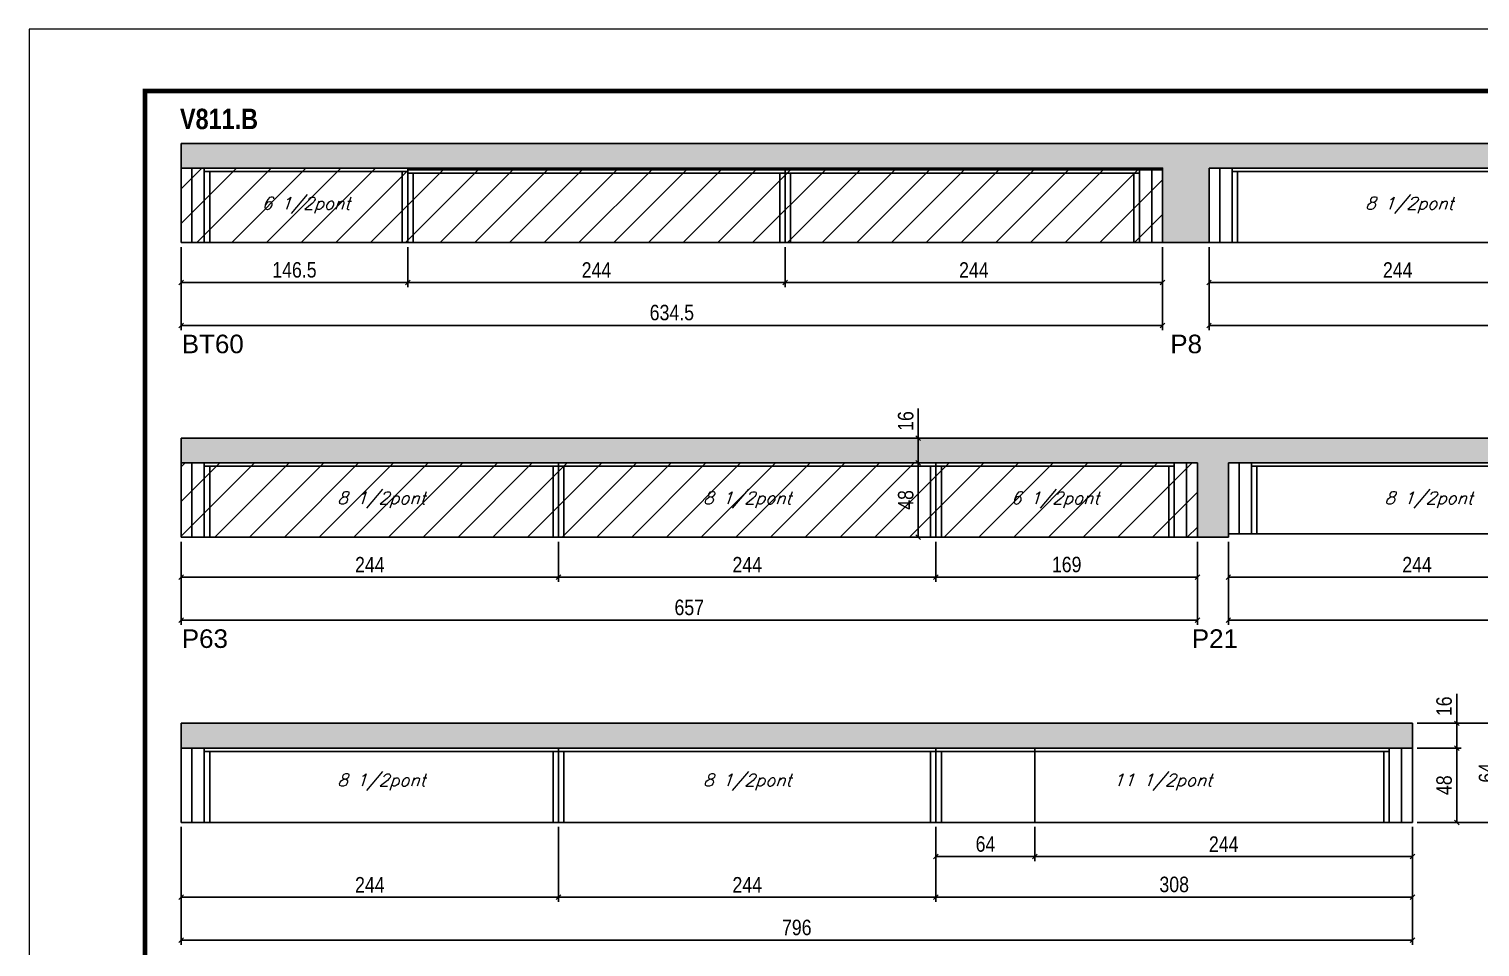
# Model space of a CAD drawing. Extents: x 3309 to 9590, y -2522 to 14608.
# Drawn here: x 6493 to 7431, y 10569 to 11162 of the extents above; entities that cross this region are included whole.
import ezdxf

# ---------------------------------------------------------------- set-up
doc = ezdxf.new("R2010")
doc.units = 0
doc.linetypes.add('DASHED', pattern=[0.75, 0.5, -0.25])
for name, color, linetype in [('5', 5, 'Continuous'), ('COTA', 241, 'Continuous'), ('NOMENCLATURA', 7, 'Continuous'), ('Painéis', 200, 'Continuous'), ('SARR_2.2x7', 40, 'Continuous'), ('SARR_3.5x7', 81, 'Continuous'), ('texto', 7, 'Continuous')]:
    doc.layers.add(name, color=color, linetype=linetype)
for name, color, linetype, lineweight in [('Folhas', 255, 'Continuous', 9), ('Hachura', 251, 'Continuous', 9), ('SARRAFO DE PRESSAO', 251, 'DASHED', 9)]:
    doc.layers.add(name, color=color, linetype=linetype, lineweight=lineweight)
doc.styles.add('COTA TECNICA', font='techl___.ttf', dxfattribs={"height": 10})
doc.styles.add('Romans', font='romans.shx')
doc.styles.get("Standard").update_dxf_attribs({"font": 'arial.ttf'})
doc.styles.add('TECNICA', font='techb___.ttf', dxfattribs={"height": 10})
doc.dimstyles.new('PAINEL', dxfattribs={"dimtxt": 10, "dimasz": 3, "dimexe": 3, "dimexo": 3, "dimgap": 3, "dimtad": 1, "dimdec": 1, "dimzin": 12, "dimdsep": 46, "dimtxsty": 'COTA TECNICA', "dimblk1": 'OBLIQUE', "dimblk2": 'OBLIQUE', "dimsah": 1, "dimcen": 0.9, "dimclrd": 4, "dimclre": 4, "dimclrt": 240, "dimadec": 1, "dimazin": 3, "dimtfac": 1, "dimtdec": 1, "dimtmove": 0, "dimatfit": 3, "dimfxl": 1, "dimtolj": 1, "dimtzin": 12, "dimarcsym": 0})

# ---------------------------------------------------------------- blocks, each defined once
blk = doc.blocks.new('9999999999')
at = {"layer": 'Folhas'}
blk.add_lwpolyline([(98138.98, 34190.21), (99623.98, 34190.21), (99623.98, 35240.21), (98138.98, 35240.21)], close=True, dxfattribs=at)
at = {"layer": 'Folhas', "color": 30, "const_width": 3}
blk.add_lwpolyline([(98213.98, 34230.21), (99583.98, 34230.21), (99583.98, 35200.21), (98213.98, 35200.21)], close=True, dxfattribs=at)
blk = doc.blocks.new('_Oblique')
at = {"color": 0, "linetype": 'ByBlock', "lineweight": -2}
blk.add_line((-0.5, -0.5), (0.5, 0.5), dxfattribs=at)
blk = doc.blocks.new('*D1795')
at = {"layer": 'COTA', "color": 4, "linetype": 'ByBlock', "lineweight": -2, "transparency": 16777216}
for p, q in [((6591.19, 11021.23), (6591.19, 10995.32)), ((6737.69, 11021.23), (6737.69, 10995.32)), ((6737.69, 10998.32), (6591.19, 10998.32))]:
    blk.add_line(p, q, dxfattribs=at)
at = {"layer": 'Defpoints', "color": 0, "linetype": 'ByBlock', "transparency": 16777216}
for p in [(6591.19, 11024.23), (6737.69, 11024.23), (6591.19, 10998.32)]:
    blk.add_point(p, dxfattribs=at)
at = {"layer": 'COTA', "color": 4, "linetype": 'ByBlock', "lineweight": -2, "transparency": 16777216, "xscale": 3, "yscale": 3, "zscale": 3, "rotation": 180}
blk.add_blockref('_Oblique', (6591.19, 10998.32), dxfattribs=at)
at = {"layer": 'COTA', "color": 4, "linetype": 'ByBlock', "lineweight": -2, "transparency": 16777216, "xscale": 3, "yscale": 3, "zscale": 3}
blk.add_blockref('_Oblique', (6737.69, 10998.32), dxfattribs=at)
at = {"layer": 'COTA', "color": 240, "linetype": 'ByBlock', "transparency": 16777216, "insert": (6664.44, 11006.43), "char_height": 10, "attachment_point": 5, "style": 'COTA TECNICA'}
blk.add_mtext('\\A1;146.5', dxfattribs=at)
blk = doc.blocks.new('*D1801')
at = {"layer": 'COTA', "color": 4, "linetype": 'ByBlock', "lineweight": -2, "transparency": 16777216}
for p, q in [((6591.19, 11021.23), (6591.19, 10967.61)), ((7225.69, 11021.23), (7225.69, 10967.61)), ((7225.69, 10970.61), (6591.19, 10970.61))]:
    blk.add_line(p, q, dxfattribs=at)
at = {"layer": 'Defpoints', "color": 0, "linetype": 'ByBlock', "transparency": 16777216}
for p in [(6591.19, 11024.23), (7225.69, 11024.23), (6591.19, 10970.61)]:
    blk.add_point(p, dxfattribs=at)
at = {"layer": 'COTA', "color": 4, "linetype": 'ByBlock', "lineweight": -2, "transparency": 16777216, "xscale": 3, "yscale": 3, "zscale": 3, "rotation": 180}
blk.add_blockref('_Oblique', (6591.19, 10970.61), dxfattribs=at)
at = {"layer": 'COTA', "color": 4, "linetype": 'ByBlock', "lineweight": -2, "transparency": 16777216, "xscale": 3, "yscale": 3, "zscale": 3}
blk.add_blockref('_Oblique', (7225.69, 10970.61), dxfattribs=at)
at = {"layer": 'COTA', "color": 240, "linetype": 'ByBlock', "transparency": 16777216, "insert": (6908.44, 10978.83), "char_height": 10, "attachment_point": 5, "style": 'COTA TECNICA'}
blk.add_mtext('\\A1;634.5', dxfattribs=at)
blk = doc.blocks.new('*D1796')
at = {"layer": 'COTA', "color": 4, "lineweight": -2, "transparency": 16777216}
for p, q in [((6737.69, 11021.23), (6737.69, 10995.32)), ((6981.69, 11021.23), (6981.69, 10995.32)), ((6737.69, 10998.32), (6981.69, 10998.32))]:
    blk.add_line(p, q, dxfattribs=at)
at = {"layer": 'Defpoints', "color": 0, "transparency": 16777216}
for p in [(6737.69, 11024.23, 0), (6981.69, 11024.23, 0), (6981.69, 10998.32)]:
    blk.add_point(p, dxfattribs=at)
at = {"layer": 'COTA', "color": 4, "lineweight": -2, "transparency": 16777216, "xscale": 3, "yscale": 3, "zscale": 3, "rotation": 180}
blk.add_blockref('_Oblique', (6737.69, 10998.32), dxfattribs=at)
at = {"layer": 'COTA', "color": 4, "lineweight": -2, "transparency": 16777216, "xscale": 3, "yscale": 3, "zscale": 3}
blk.add_blockref('_Oblique', (6981.69, 10998.32), dxfattribs=at)
at = {"layer": 'COTA', "color": 240, "transparency": 16777216, "insert": (6859.69, 11006.39), "char_height": 10, "attachment_point": 5, "style": 'COTA TECNICA'}
blk.add_mtext('\\A1;244', dxfattribs=at)
blk = doc.blocks.new('*D1802')
at = {"layer": 'COTA', "color": 4, "lineweight": -2, "transparency": 16777216}
for p, q in [((6981.69, 11021.23), (6981.69, 10995.32)), ((7225.69, 11021.23), (7225.69, 10995.32)), ((6981.69, 10998.32), (7225.69, 10998.32))]:
    blk.add_line(p, q, dxfattribs=at)
at = {"layer": 'Defpoints', "color": 0, "transparency": 16777216}
for p in [(6981.69, 11024.23, 0), (7225.69, 11024.23, 0), (7225.69, 10998.32)]:
    blk.add_point(p, dxfattribs=at)
at = {"layer": 'COTA', "color": 4, "lineweight": -2, "transparency": 16777216, "xscale": 3, "yscale": 3, "zscale": 3, "rotation": 180}
blk.add_blockref('_Oblique', (6981.69, 10998.32), dxfattribs=at)
at = {"layer": 'COTA', "color": 4, "lineweight": -2, "transparency": 16777216, "xscale": 3, "yscale": 3, "zscale": 3}
blk.add_blockref('_Oblique', (7225.69, 10998.32), dxfattribs=at)
at = {"layer": 'COTA', "color": 240, "transparency": 16777216, "insert": (7103.69, 11006.39), "char_height": 10, "attachment_point": 5, "style": 'COTA TECNICA'}
blk.add_mtext('\\A1;244', dxfattribs=at)
blk = doc.blocks.new('*D1797')
at = {"layer": 'COTA', "color": 4, "linetype": 'ByBlock', "lineweight": -2, "transparency": 16777216}
for p, q in [((6591.19, 10830.78), (6591.19, 10804.87)), ((6835.19, 10830.78), (6835.19, 10804.87)), ((6835.19, 10807.87), (6591.19, 10807.87))]:
    blk.add_line(p, q, dxfattribs=at)
at = {"layer": 'Defpoints', "color": 0, "linetype": 'ByBlock', "transparency": 16777216}
for p in [(6591.19, 10833.78), (6835.19, 10833.78), (6591.19, 10807.87)]:
    blk.add_point(p, dxfattribs=at)
at = {"layer": 'COTA', "color": 4, "linetype": 'ByBlock', "lineweight": -2, "transparency": 16777216, "xscale": 3, "yscale": 3, "zscale": 3, "rotation": 180}
blk.add_blockref('_Oblique', (6591.19, 10807.87), dxfattribs=at)
at = {"layer": 'COTA', "color": 4, "linetype": 'ByBlock', "lineweight": -2, "transparency": 16777216, "xscale": 3, "yscale": 3, "zscale": 3}
blk.add_blockref('_Oblique', (6835.19, 10807.87), dxfattribs=at)
at = {"layer": 'COTA', "color": 240, "linetype": 'ByBlock', "transparency": 16777216, "insert": (6713.19, 10815.94), "char_height": 10, "attachment_point": 5, "style": 'COTA TECNICA'}
blk.add_mtext('\\A1;244', dxfattribs=at)
blk = doc.blocks.new('*D1806')
at = {"layer": 'COTA', "color": 4, "linetype": 'ByBlock', "lineweight": -2, "transparency": 16777216}
for p, q in [((6591.19, 10830.78), (6591.19, 10777.16)), ((7248.19, 10830.78), (7248.19, 10777.16)), ((7248.19, 10780.16), (6591.19, 10780.16))]:
    blk.add_line(p, q, dxfattribs=at)
at = {"layer": 'Defpoints', "color": 0, "linetype": 'ByBlock', "transparency": 16777216}
for p in [(6591.19, 10833.78), (7248.19, 10833.78), (6591.19, 10780.16)]:
    blk.add_point(p, dxfattribs=at)
at = {"layer": 'COTA', "color": 4, "linetype": 'ByBlock', "lineweight": -2, "transparency": 16777216, "xscale": 3, "yscale": 3, "zscale": 3, "rotation": 180}
blk.add_blockref('_Oblique', (6591.19, 10780.16), dxfattribs=at)
at = {"layer": 'COTA', "color": 4, "linetype": 'ByBlock', "lineweight": -2, "transparency": 16777216, "xscale": 3, "yscale": 3, "zscale": 3}
blk.add_blockref('_Oblique', (7248.19, 10780.16), dxfattribs=at)
at = {"layer": 'COTA', "color": 240, "linetype": 'ByBlock', "transparency": 16777216, "insert": (6919.69, 10788.27), "char_height": 10, "attachment_point": 5, "style": 'COTA TECNICA'}
blk.add_mtext('\\A1;657', dxfattribs=at)
blk = doc.blocks.new('*D1798')
at = {"layer": 'COTA', "color": 4, "lineweight": -2, "transparency": 16777216}
for p, q in [((6835.19, 10830.78), (6835.19, 10804.87)), ((7079.19, 10830.78), (7079.19, 10804.87)), ((6835.19, 10807.87), (7079.19, 10807.87))]:
    blk.add_line(p, q, dxfattribs=at)
at = {"layer": 'Defpoints', "color": 0, "transparency": 16777216}
for p in [(6835.19, 10833.78, 0), (7079.19, 10833.78, 0), (7079.19, 10807.87)]:
    blk.add_point(p, dxfattribs=at)
at = {"layer": 'COTA', "color": 4, "lineweight": -2, "transparency": 16777216, "xscale": 3, "yscale": 3, "zscale": 3, "rotation": 180}
blk.add_blockref('_Oblique', (6835.19, 10807.87), dxfattribs=at)
at = {"layer": 'COTA', "color": 4, "lineweight": -2, "transparency": 16777216, "xscale": 3, "yscale": 3, "zscale": 3}
blk.add_blockref('_Oblique', (7079.19, 10807.87), dxfattribs=at)
at = {"layer": 'COTA', "color": 240, "transparency": 16777216, "insert": (6957.19, 10815.94), "char_height": 10, "attachment_point": 5, "style": 'COTA TECNICA'}
blk.add_mtext('\\A1;244', dxfattribs=at)
blk = doc.blocks.new('*D1807')
at = {"layer": 'COTA', "color": 4, "lineweight": -2, "transparency": 16777216}
for p, q in [((7079.19, 10830.78), (7079.19, 10804.87)), ((7248.19, 10830.78), (7248.19, 10804.87)), ((7079.19, 10807.87), (7248.19, 10807.87))]:
    blk.add_line(p, q, dxfattribs=at)
at = {"layer": 'Defpoints', "color": 0, "transparency": 16777216}
for p in [(7079.19, 10833.78, 0), (7248.19, 10833.78, 0), (7248.19, 10807.87)]:
    blk.add_point(p, dxfattribs=at)
at = {"layer": 'COTA', "color": 4, "lineweight": -2, "transparency": 16777216, "xscale": 3, "yscale": 3, "zscale": 3, "rotation": 180}
blk.add_blockref('_Oblique', (7079.19, 10807.87), dxfattribs=at)
at = {"layer": 'COTA', "color": 4, "lineweight": -2, "transparency": 16777216, "xscale": 3, "yscale": 3, "zscale": 3}
blk.add_blockref('_Oblique', (7248.19, 10807.87), dxfattribs=at)
at = {"layer": 'COTA', "color": 240, "transparency": 16777216, "insert": (7163.69, 10816), "char_height": 10, "attachment_point": 5, "style": 'COTA TECNICA'}
blk.add_mtext('\\A1;169', dxfattribs=at)
blk = doc.blocks.new('*D1799')
at = {"layer": 'COTA', "color": 4, "linetype": 'ByBlock', "lineweight": -2, "transparency": 16777216}
for p, q in [((6835.19, 10646.41), (6835.19, 10597.99)), ((7079.19, 10646.41), (7079.19, 10597.99)), ((7079.19, 10600.99), (6835.19, 10600.99))]:
    blk.add_line(p, q, dxfattribs=at)
at = {"layer": 'Defpoints', "color": 0, "linetype": 'ByBlock', "transparency": 16777216}
for p in [(6835.19, 10649.41), (7079.19, 10649.41), (6835.19, 10600.99)]:
    blk.add_point(p, dxfattribs=at)
at = {"layer": 'COTA', "color": 4, "linetype": 'ByBlock', "lineweight": -2, "transparency": 16777216, "xscale": 3, "yscale": 3, "zscale": 3, "rotation": 180}
blk.add_blockref('_Oblique', (6835.19, 10600.99), dxfattribs=at)
at = {"layer": 'COTA', "color": 4, "linetype": 'ByBlock', "lineweight": -2, "transparency": 16777216, "xscale": 3, "yscale": 3, "zscale": 3}
blk.add_blockref('_Oblique', (7079.19, 10600.99), dxfattribs=at)
at = {"layer": 'COTA', "color": 240, "linetype": 'ByBlock', "transparency": 16777216, "insert": (6957.19, 10609.06), "char_height": 10, "attachment_point": 5, "style": 'COTA TECNICA'}
blk.add_mtext('\\A1;244', dxfattribs=at)
blk = doc.blocks.new('*D1800')
at = {"layer": 'COTA', "color": 4, "linetype": 'ByBlock', "lineweight": -2, "transparency": 16777216}
for p, q in [((6591.19, 10646.41), (6591.19, 10597.99)), ((6835.19, 10646.41), (6835.19, 10597.99)), ((6835.19, 10600.99), (6591.19, 10600.99))]:
    blk.add_line(p, q, dxfattribs=at)
at = {"layer": 'Defpoints', "color": 0, "linetype": 'ByBlock', "transparency": 16777216}
for p in [(6591.19, 10649.41), (6835.19, 10649.41), (6591.19, 10600.99)]:
    blk.add_point(p, dxfattribs=at)
at = {"layer": 'COTA', "color": 4, "linetype": 'ByBlock', "lineweight": -2, "transparency": 16777216, "xscale": 3, "yscale": 3, "zscale": 3, "rotation": 180}
blk.add_blockref('_Oblique', (6591.19, 10600.99), dxfattribs=at)
at = {"layer": 'COTA', "color": 4, "linetype": 'ByBlock', "lineweight": -2, "transparency": 16777216, "xscale": 3, "yscale": 3, "zscale": 3}
blk.add_blockref('_Oblique', (6835.19, 10600.99), dxfattribs=at)
at = {"layer": 'COTA', "color": 240, "linetype": 'ByBlock', "transparency": 16777216, "insert": (6713.19, 10609.06), "char_height": 10, "attachment_point": 5, "style": 'COTA TECNICA'}
blk.add_mtext('\\A1;244', dxfattribs=at)
blk = doc.blocks.new('*D1808')
at = {"layer": 'COTA', "color": 4, "linetype": 'ByBlock', "lineweight": -2, "transparency": 16777216}
for p, q in [((6591.19, 10646.41), (6591.19, 10570.28)), ((7387.19, 10646.41), (7387.19, 10570.28)), ((7387.19, 10573.28), (6591.19, 10573.28))]:
    blk.add_line(p, q, dxfattribs=at)
at = {"layer": 'Defpoints', "color": 0, "linetype": 'ByBlock', "transparency": 16777216}
for p in [(6591.19, 10649.41), (7387.19, 10649.41), (6591.19, 10573.28)]:
    blk.add_point(p, dxfattribs=at)
at = {"layer": 'COTA', "color": 4, "linetype": 'ByBlock', "lineweight": -2, "transparency": 16777216, "xscale": 3, "yscale": 3, "zscale": 3, "rotation": 180}
blk.add_blockref('_Oblique', (6591.19, 10573.28), dxfattribs=at)
at = {"layer": 'COTA', "color": 4, "linetype": 'ByBlock', "lineweight": -2, "transparency": 16777216, "xscale": 3, "yscale": 3, "zscale": 3}
blk.add_blockref('_Oblique', (7387.19, 10573.28), dxfattribs=at)
at = {"layer": 'COTA', "color": 240, "linetype": 'ByBlock', "transparency": 16777216, "insert": (6989.19, 10581.41), "char_height": 10, "attachment_point": 5, "style": 'COTA TECNICA'}
blk.add_mtext('\\A1;796', dxfattribs=at)
blk = doc.blocks.new('*D1803')
at = {"layer": 'COTA', "color": 4, "lineweight": -2, "transparency": 16777216}
for p, q in [((7079.19, 10646.41), (7079.19, 10597.99)), ((7387.19, 10646.41), (7387.19, 10597.99)), ((7079.19, 10600.99), (7387.19, 10600.99))]:
    blk.add_line(p, q, dxfattribs=at)
at = {"layer": 'Defpoints', "color": 0, "transparency": 16777216}
for p in [(7079.19, 10649.41, 0), (7387.19, 10649.41, 0), (7387.19, 10600.99)]:
    blk.add_point(p, dxfattribs=at)
at = {"layer": 'COTA', "color": 4, "lineweight": -2, "transparency": 16777216, "xscale": 3, "yscale": 3, "zscale": 3, "rotation": 180}
blk.add_blockref('_Oblique', (7079.19, 10600.99), dxfattribs=at)
at = {"layer": 'COTA', "color": 4, "lineweight": -2, "transparency": 16777216, "xscale": 3, "yscale": 3, "zscale": 3}
blk.add_blockref('_Oblique', (7387.19, 10600.99), dxfattribs=at)
at = {"layer": 'COTA', "color": 240, "transparency": 16777216, "insert": (7233.19, 10609.23), "char_height": 10, "attachment_point": 5, "style": 'COTA TECNICA'}
blk.add_mtext('\\A1;308', dxfattribs=at)
blk = doc.blocks.new('*D1804')
at = {"layer": 'COTA', "color": 4, "lineweight": -2, "transparency": 16777216}
for p, q in [((7079.19, 10646.41), (7079.19, 10624.27)), ((7143.19, 10646.41), (7143.19, 10624.27)), ((7079.19, 10627.27), (7143.19, 10627.27))]:
    blk.add_line(p, q, dxfattribs=at)
at = {"layer": 'Defpoints', "color": 0, "transparency": 16777216}
for p in [(7079.19, 10649.41), (7143.19, 10649.41), (7143.19, 10627.27)]:
    blk.add_point(p, dxfattribs=at)
at = {"layer": 'COTA', "color": 4, "lineweight": -2, "transparency": 16777216, "xscale": 3, "yscale": 3, "zscale": 3, "rotation": 180}
blk.add_blockref('_Oblique', (7079.19, 10627.27), dxfattribs=at)
at = {"layer": 'COTA', "color": 4, "lineweight": -2, "transparency": 16777216, "xscale": 3, "yscale": 3, "zscale": 3}
blk.add_blockref('_Oblique', (7143.19, 10627.27), dxfattribs=at)
at = {"layer": 'COTA', "color": 240, "transparency": 16777216, "insert": (7111.19, 10635.37), "char_height": 10, "attachment_point": 5, "style": 'COTA TECNICA'}
blk.add_mtext('\\A1;64', dxfattribs=at)
blk = doc.blocks.new('*D1805')
at = {"layer": 'COTA', "color": 4, "lineweight": -2, "transparency": 16777216}
for p, q in [((7143.19, 10646.41), (7143.19, 10624.27)), ((7387.19, 10646.41), (7387.19, 10624.27)), ((7143.19, 10627.27), (7387.19, 10627.27))]:
    blk.add_line(p, q, dxfattribs=at)
at = {"layer": 'Defpoints', "color": 0, "transparency": 16777216}
for p in [(7143.19, 10649.41), (7387.19, 10649.41), (7387.19, 10627.27)]:
    blk.add_point(p, dxfattribs=at)
at = {"layer": 'COTA', "color": 4, "lineweight": -2, "transparency": 16777216, "xscale": 3, "yscale": 3, "zscale": 3, "rotation": 180}
blk.add_blockref('_Oblique', (7143.19, 10627.27), dxfattribs=at)
at = {"layer": 'COTA', "color": 4, "lineweight": -2, "transparency": 16777216, "xscale": 3, "yscale": 3, "zscale": 3}
blk.add_blockref('_Oblique', (7387.19, 10627.27), dxfattribs=at)
at = {"layer": 'COTA', "color": 240, "transparency": 16777216, "insert": (7265.19, 10635.34), "char_height": 10, "attachment_point": 5, "style": 'COTA TECNICA'}
blk.add_mtext('\\A1;244', dxfattribs=at)
blk = doc.blocks.new('*D1809')
at = {"layer": 'COTA', "color": 4, "linetype": 'ByBlock', "lineweight": -2, "transparency": 16777216}
for p, q in [((7255.69, 11021.23), (7255.69, 10995.32)), ((7499.69, 11021.23), (7499.69, 10995.32)), ((7499.69, 10998.32), (7255.69, 10998.32))]:
    blk.add_line(p, q, dxfattribs=at)
at = {"layer": 'Defpoints', "color": 0, "linetype": 'ByBlock', "transparency": 16777216}
for p in [(7255.69, 11024.23), (7499.69, 11024.23), (7255.69, 10998.32)]:
    blk.add_point(p, dxfattribs=at)
at = {"layer": 'COTA', "color": 4, "linetype": 'ByBlock', "lineweight": -2, "transparency": 16777216, "xscale": 3, "yscale": 3, "zscale": 3, "rotation": 180}
blk.add_blockref('_Oblique', (7255.69, 10998.32), dxfattribs=at)
at = {"layer": 'COTA', "color": 4, "linetype": 'ByBlock', "lineweight": -2, "transparency": 16777216, "xscale": 3, "yscale": 3, "zscale": 3}
blk.add_blockref('_Oblique', (7499.69, 10998.32), dxfattribs=at)
at = {"layer": 'COTA', "color": 240, "linetype": 'ByBlock', "transparency": 16777216, "insert": (7377.69, 11006.39), "char_height": 10, "attachment_point": 5, "style": 'COTA TECNICA'}
blk.add_mtext('\\A1;244', dxfattribs=at)
blk = doc.blocks.new('*D1812')
at = {"layer": 'COTA', "color": 4, "linetype": 'ByBlock', "lineweight": -2, "transparency": 16777216}
for p, q in [((7255.69, 11021.23), (7255.69, 10967.61)), ((7843.69, 11021.23), (7843.69, 10967.61)), ((7843.69, 10970.61), (7255.69, 10970.61))]:
    blk.add_line(p, q, dxfattribs=at)
at = {"layer": 'Defpoints', "color": 0, "linetype": 'ByBlock', "transparency": 16777216}
for p in [(7255.69, 11024.23), (7843.69, 11024.23), (7255.69, 10970.61)]:
    blk.add_point(p, dxfattribs=at)
at = {"layer": 'COTA', "color": 4, "linetype": 'ByBlock', "lineweight": -2, "transparency": 16777216, "xscale": 3, "yscale": 3, "zscale": 3, "rotation": 180}
blk.add_blockref('_Oblique', (7255.69, 10970.61), dxfattribs=at)
at = {"layer": 'COTA', "color": 4, "linetype": 'ByBlock', "lineweight": -2, "transparency": 16777216, "xscale": 3, "yscale": 3, "zscale": 3}
blk.add_blockref('_Oblique', (7843.69, 10970.61), dxfattribs=at)
at = {"layer": 'COTA', "color": 240, "linetype": 'ByBlock', "transparency": 16777216, "insert": (7549.69, 10978.74), "char_height": 10, "attachment_point": 5, "style": 'COTA TECNICA'}
blk.add_mtext('\\A1;588', dxfattribs=at)
blk = doc.blocks.new('*D1817')
at = {"layer": 'COTA', "color": 4, "linetype": 'ByBlock', "lineweight": -2, "transparency": 16777216}
for p, q in [((7268.19, 10830.78), (7268.19, 10804.87)), ((7512.19, 10832.78), (7512.19, 10804.87)), ((7512.19, 10807.87), (7268.19, 10807.87))]:
    blk.add_line(p, q, dxfattribs=at)
at = {"layer": 'Defpoints', "color": 0, "linetype": 'ByBlock', "transparency": 16777216}
for p in [(7512.19, 10835.78), (7268.19, 10833.78), (7268.19, 10807.87)]:
    blk.add_point(p, dxfattribs=at)
at = {"layer": 'COTA', "color": 4, "linetype": 'ByBlock', "lineweight": -2, "transparency": 16777216, "xscale": 3, "yscale": 3, "zscale": 3, "rotation": 180}
blk.add_blockref('_Oblique', (7268.19, 10807.87), dxfattribs=at)
at = {"layer": 'COTA', "color": 4, "linetype": 'ByBlock', "lineweight": -2, "transparency": 16777216, "xscale": 3, "yscale": 3, "zscale": 3}
blk.add_blockref('_Oblique', (7512.19, 10807.87), dxfattribs=at)
at = {"layer": 'COTA', "color": 240, "linetype": 'ByBlock', "transparency": 16777216, "insert": (7390.19, 10815.94), "char_height": 10, "attachment_point": 5, "style": 'COTA TECNICA'}
blk.add_mtext('\\A1;244', dxfattribs=at)
blk = doc.blocks.new('*D1818')
at = {"layer": 'COTA', "color": 4, "linetype": 'ByBlock', "lineweight": -2, "transparency": 16777216}
for p, q in [((7268.19, 10830.78), (7268.19, 10777.16)), ((7929.19, 10832.78), (7929.19, 10777.16)), ((7929.19, 10780.16), (7268.19, 10780.16))]:
    blk.add_line(p, q, dxfattribs=at)
at = {"layer": 'Defpoints', "color": 0, "linetype": 'ByBlock', "transparency": 16777216}
for p in [(7929.19, 10835.78), (7268.19, 10833.78), (7268.19, 10780.16)]:
    blk.add_point(p, dxfattribs=at)
at = {"layer": 'COTA', "color": 4, "linetype": 'ByBlock', "lineweight": -2, "transparency": 16777216, "xscale": 3, "yscale": 3, "zscale": 3, "rotation": 180}
blk.add_blockref('_Oblique', (7268.19, 10780.16), dxfattribs=at)
at = {"layer": 'COTA', "color": 4, "linetype": 'ByBlock', "lineweight": -2, "transparency": 16777216, "xscale": 3, "yscale": 3, "zscale": 3}
blk.add_blockref('_Oblique', (7929.19, 10780.16), dxfattribs=at)
at = {"layer": 'COTA', "color": 240, "linetype": 'ByBlock', "transparency": 16777216, "insert": (7598.69, 10788.26), "char_height": 10, "attachment_point": 5, "style": 'COTA TECNICA'}
blk.add_mtext('\\A1;661', dxfattribs=at)
blk = doc.blocks.new('*D1834')
at = {"layer": 'COTA', "color": 4, "lineweight": -2, "transparency": 16777216}
for p, q in [((7076.19, 10881.78), (7064.75, 10881.78)), ((7067.75, 10881.78), (7067.75, 10833.78)), ((7076.19, 10833.78), (7064.75, 10833.78))]:
    blk.add_line(p, q, dxfattribs=at)
at = {"layer": 'Defpoints', "color": 0, "transparency": 16777216}
for p in [(7079.19, 10881.78, 0), (7067.75, 10833.78), (7079.19, 10833.78, 0)]:
    blk.add_point(p, dxfattribs=at)
at = {"layer": 'COTA', "color": 4, "lineweight": -2, "transparency": 16777216, "xscale": 3, "yscale": 3, "zscale": 3}
for p, rotation in [((7067.75, 10881.78), 90), ((7067.75, 10833.78), 270)]:
    blk.add_blockref('_Oblique', p, dxfattribs=dict(at, rotation=rotation))
at = {"layer": 'COTA', "color": 240, "transparency": 16777216, "insert": (7059.66, 10857.78), "char_height": 10, "attachment_point": 5, "rotation": 90, "style": 'COTA TECNICA'}
blk.add_mtext('\\A1;48', dxfattribs=at)
blk = doc.blocks.new('*D1835')
at = {"layer": 'COTA', "color": 4, "lineweight": -2, "transparency": 16777216}
for p, q in [((7067.75, 10897.78), (7067.75, 10916.8)), ((7076.19, 10897.78), (7064.75, 10897.78)), ((7067.75, 10881.78), (7067.75, 10897.78)), ((7076.19, 10881.78), (7064.75, 10881.78))]:
    blk.add_line(p, q, dxfattribs=at)
at = {"layer": 'Defpoints', "color": 0, "transparency": 16777216}
for p in [(7067.75, 10897.78), (7079.19, 10897.78, 0), (7079.19, 10881.78, 0)]:
    blk.add_point(p, dxfattribs=at)
at = {"layer": 'COTA', "color": 4, "lineweight": -2, "transparency": 16777216, "xscale": 3, "yscale": 3, "zscale": 3}
for p, rotation in [((7067.75, 10897.78), 90), ((7067.75, 10881.78), 270)]:
    blk.add_blockref('_Oblique', p, dxfattribs=dict(at, rotation=rotation))
at = {"layer": 'COTA', "color": 240, "transparency": 16777216, "insert": (7059.65, 10908.79), "char_height": 10, "attachment_point": 5, "rotation": 90, "style": 'COTA TECNICA'}
blk.add_mtext('\\A1;16', dxfattribs=at)
blk = doc.blocks.new('*D1836')
at = {"layer": 'COTA', "color": 4, "lineweight": -2, "transparency": 16777216}
for p, q in [((7390.19, 10697.41), (7418.81, 10697.41)), ((7415.81, 10697.41), (7415.81, 10649.41)), ((7390.19, 10649.41), (7418.81, 10649.41))]:
    blk.add_line(p, q, dxfattribs=at)
at = {"layer": 'Defpoints', "color": 0, "transparency": 16777216}
for p in [(7387.19, 10697.41, 0), (7387.19, 10649.41, 0), (7415.81, 10649.41)]:
    blk.add_point(p, dxfattribs=at)
at = {"layer": 'COTA', "color": 4, "lineweight": -2, "transparency": 16777216, "xscale": 3, "yscale": 3, "zscale": 3}
for p, rotation in [((7415.81, 10697.41), 90), ((7415.81, 10649.41), 270)]:
    blk.add_blockref('_Oblique', p, dxfattribs=dict(at, rotation=rotation))
at = {"layer": 'COTA', "color": 240, "transparency": 16777216, "insert": (7407.72, 10673.41), "char_height": 10, "attachment_point": 5, "rotation": 90, "style": 'COTA TECNICA'}
blk.add_mtext('\\A1;48', dxfattribs=at)
blk = doc.blocks.new('*D1837')
at = {"layer": 'COTA', "color": 4, "lineweight": -2, "transparency": 16777216}
for p, q in [((7415.81, 10713.41), (7415.81, 10732.42)), ((7390.19, 10713.41), (7418.81, 10713.41)), ((7415.81, 10697.41), (7415.81, 10713.41)), ((7390.19, 10697.41), (7418.81, 10697.41))]:
    blk.add_line(p, q, dxfattribs=at)
at = {"layer": 'Defpoints', "color": 0, "transparency": 16777216}
for p in [(7387.19, 10713.41, 0), (7415.81, 10713.41), (7387.19, 10697.41, 0)]:
    blk.add_point(p, dxfattribs=at)
at = {"layer": 'COTA', "color": 4, "lineweight": -2, "transparency": 16777216, "xscale": 3, "yscale": 3, "zscale": 3}
for p, rotation in [((7415.81, 10713.41), 90), ((7415.81, 10697.41), 270)]:
    blk.add_blockref('_Oblique', p, dxfattribs=dict(at, rotation=rotation))
at = {"layer": 'COTA', "color": 240, "transparency": 16777216, "insert": (7407.71, 10724.41), "char_height": 10, "attachment_point": 5, "rotation": 90, "style": 'COTA TECNICA'}
blk.add_mtext('\\A1;16', dxfattribs=at)
blk = doc.blocks.new('*D1838')
at = {"layer": 'COTA', "color": 4, "lineweight": -2, "transparency": 16777216}
for p, q in [((7390.19, 10713.41), (7446.26, 10713.41)), ((7443.26, 10649.41), (7443.26, 10713.41)), ((7390.19, 10649.41), (7446.26, 10649.41))]:
    blk.add_line(p, q, dxfattribs=at)
at = {"layer": 'Defpoints', "color": 0, "transparency": 16777216}
for p in [(7387.19, 10713.41, 0), (7443.26, 10713.41), (7387.19, 10649.41, 0)]:
    blk.add_point(p, dxfattribs=at)
at = {"layer": 'COTA', "color": 4, "lineweight": -2, "transparency": 16777216, "xscale": 3, "yscale": 3, "zscale": 3}
for p, rotation in [((7443.26, 10713.41), 90), ((7443.26, 10649.41), 270)]:
    blk.add_blockref('_Oblique', p, dxfattribs=dict(at, rotation=rotation))
at = {"layer": 'COTA', "color": 240, "transparency": 16777216, "insert": (7435.16, 10681.41), "char_height": 10, "attachment_point": 5, "rotation": 90, "style": 'COTA TECNICA'}
blk.add_mtext('\\A1;64', dxfattribs=at)

msp = doc.modelspace()

# ---------------------------------------------------------------- hatches: boundary and pattern name
at = {"layer": 'COTA'}
h = msp.add_hatch(dxfattribs=at)
h.set_pattern_fill('AR-CONC', color=256, scale=0.03)
h.paths.add_polyline_path([(7255.69, 11072.23), (7843.69, 11072.23), (7843.69, 11088.23), (6591.19, 11088.23), (6591.19, 11072.23), (7225.69, 11072.23), (7225.69, 11071.23), (7225.69, 11024.23), (7255.69, 11024.23)])
h = msp.add_hatch(dxfattribs=at)
h.set_pattern_fill('AR-CONC', color=256, scale=0.03)
h.paths.add_polyline_path([(7248.19, 10833.78), (7268.19, 10833.78), (7268.19, 10835.78), (7268.19, 10881.78), (7929.19, 10881.78), (7929.19, 10897.78), (6591.19, 10897.78), (6591.19, 10881.78), (7248.19, 10881.78)])
h = msp.add_hatch(dxfattribs=at)
h.set_pattern_fill('AR-CONC', color=256, scale=0.03)
h.set_pattern_definition([(50, (0, -10.5727), (5.46554, -0.4781726), [0.5715, -6.2865]), (355, (0, -10.5727), (-1.0573026, 5.7317054), [0.4572, -5.0292175]), (100.451445, (0.4555, -10.6125), (4.4082374, 5.2535326), [0.4857003, -5.3427073]), (46.1842, (0, -9.049), (8.1323712, -1.26127), [0.85725, -9.42975]), (96.63556, (0.678, -9.154), (7.122124, 7.4227837), [0.7285507, -8.014068]), (351.18415, (0, -9.049), (7.122124, 7.422784), [0.685799, -7.543792]), (21, (0.762, -9.4297), (4.5484317, -3.067956), [0.5715, -6.2865]), (326, (0.762, -9.4297), (1.8540609, 5.525639), [0.4572, -5.0292]), (71.451445, (1.141, -9.6853), (6.4024926, 2.457683), [0.4857003, -5.3426981]), (37.5, (0, -10.5727), (0.0926581, 2.53665117), [0, -4.96824, 0, -5.1054, 0, -5.04825]), (7.5, (0, -10.5727), (2.0045899, 3.00541724), [0, -2.91084, 0, -4.85394, 0, -1.92405]), (327.5, (-1.6993, -10.5727), (4.06771786, -0.17186232), [0, -1.905, 0, -5.9436, 0, -7.8867]), (317.5, (-2.4613, -10.5727), (4.4438754, 0.7627947), [0, -2.4765, 0, -3.94716, 0, -5.6007])])
h.paths.add_polyline_path([(6591.19, 10713.41), (6591.19, 10697.41), (7387.19, 10697.41), (7387.19, 10713.41)])
at = {"layer": 'Hachura', "linetype": 'ByBlock'}
h = msp.add_hatch(dxfattribs=at)
h.set_pattern_fill('ANSI31', color=256, scale=5)
h.paths.add_polyline_path([(6737.69, 11024.23), (6737.69, 11072.23), (6591.19, 11072.23), (6591.19, 11024.23)])
h.paths.add_polyline_path([(6737.69, 11071.23), (6737.69, 11024.23), (6981.69, 11024.23), (6981.69, 11071.23)])
h.paths.add_polyline_path([(6981.69, 11071.23), (6981.69, 11024.23), (7225.69, 11024.23), (7225.69, 11071.23)])
h = msp.add_hatch(dxfattribs=at)
h.set_pattern_fill('ANSI31', color=256, scale=5)
h.paths.add_polyline_path([(6835.19, 10833.78), (6835.19, 10881.78), (6591.19, 10881.78), (6591.19, 10833.78)])
h.paths.add_polyline_path([(6835.19, 10881.78), (6835.19, 10833.78), (7079.19, 10833.78), (7079.19, 10881.78)])
h.paths.add_polyline_path([(7248.19, 10881.78), (7079.19, 10881.78), (7079.19, 10833.78), (7248.19, 10833.78)])

# ---------------------------------------------------------------- linework, layer by layer
at = {"layer": 'COTA'}
for p, q in [((6591.19, 11072.23, 0), (6591.19, 11088.23, 0)), ((6591.19, 11088.23, 0), (7843.69, 11088.23, 0)), ((7225.69, 11024.23, 0), (7255.69, 11024.23, 0)), ((6591.19, 10881.78, 0), (6591.19, 10897.78, 0)), ((6591.19, 10897.78, 0), (7929.19, 10897.78, 0)), ((7268.19, 10835.78, 0), (7268.19, 10833.78, 0)), ((7248.19, 10833.78, 0), (7268.19, 10833.78, 0)), ((6591.19, 10697.41, 0), (6591.19, 10713.41, 0)), ((6591.19, 10713.41, 0), (7387.19, 10713.41, 0)), ((7387.19, 10697.41, 0), (7387.19, 10713.41, 0))]:
    msp.add_line(p, q, dxfattribs=at)
at = {"layer": 'Painéis', "linetype": 'ByBlock'}
for p, q in [((7225.69, 11072.23, 0), (6591.19, 11072.23, 0)), ((6591.19, 11024.23, 0), (6591.19, 11072.23, 0)), ((6737.69, 11024.23, 0), (6737.69, 11071.23, 0)), ((6981.69, 11024.23, 0), (6981.69, 11071.23, 0)), ((7225.69, 11024.23, 0), (7225.69, 11072.23, 0)), ((7843.69, 11072.23, 0), (7255.69, 11072.23, 0)), ((7255.69, 11024.23, 0), (7255.69, 11072.23, 0)), ((7225.69, 11024.23, 0), (6591.19, 11024.23, 0)), ((7843.69, 11024.23, 0), (7255.69, 11024.23, 0)), ((7248.19, 10881.78, 0), (6591.19, 10881.78, 0)), ((6591.19, 10833.78, 0), (6591.19, 10881.78, 0)), ((6835.19, 10833.78, 0), (6835.19, 10881.78, 0)), ((7079.19, 10833.78, 0), (7079.19, 10881.78, 0)), ((7248.19, 10833.78, 0), (7248.19, 10881.78, 0)), ((7929.19, 10881.78, 0), (7268.19, 10881.78, 0)), ((7268.19, 10835.78, 0), (7268.19, 10881.78, 0)), ((7929.19, 10835.78, 0), (7268.19, 10835.78, 0)), ((7248.19, 10833.78, 0), (6591.19, 10833.78, 0)), ((7387.19, 10697.41, 0), (6591.19, 10697.41, 0)), ((6591.19, 10649.41, 0), (6591.19, 10697.41, 0)), ((6835.19, 10649.41, 0), (6835.19, 10697.41, 0)), ((7079.19, 10649.41, 0), (7079.19, 10697.41, 0)), ((7143.19, 10649.41, 0), (7143.19, 10697.41, 0)), ((7387.19, 10649.41, 0), (7387.19, 10697.41, 0)), ((7387.19, 10649.41, 0), (6591.19, 10649.41, 0))]:
    msp.add_line(p, q, dxfattribs=at)
at = {"layer": 'Painéis', "linetype": 'ByBlock', "elevation": 0}
msp.add_lwpolyline([(6737.69, 11071.23), (7225.69, 11071.23), (7225.69, 11072.23), (6737.69, 11072.23)], close=True, dxfattribs=at)
at = {"layer": 'SARR_2.2x7', "linetype": 'Continuous'}
for p, q in [((6598.19, 11024.23, 0), (6598.19, 11072.23, 0)), ((6737.69, 11070.03, 0), (6606.19, 11070.03, 0)), ((6981.69, 11069.03, 0), (6737.69, 11069.03, 0)), ((7210.69, 11069.03, 0), (6981.69, 11069.03, 0)), ((7218.69, 11024.23, 0), (7218.69, 11071.23, 0)), ((7262.69, 11024.23, 0), (7262.69, 11072.23, 0)), ((7499.69, 11070.03, 0), (7270.69, 11070.03, 0)), ((6598.19, 10833.78, 0), (6598.19, 10881.78, 0)), ((7241.19, 10833.78, 0), (7241.19, 10881.78, 0)), ((7275.19, 10835.78, 0), (7275.19, 10881.78, 0)), ((6835.19, 10879.58, 0), (6606.19, 10879.58, 0)), ((7079.19, 10879.58, 0), (6835.19, 10879.58, 0)), ((7233.19, 10879.58, 0), (7079.19, 10879.58, 0)), ((7512.19, 10879.58, 0), (7283.19, 10879.58, 0)), ((6598.19, 10649.41, 0), (6598.19, 10697.41, 0)), ((6835.19, 10695.21, 0), (6606.19, 10695.21, 0)), ((7079.19, 10695.21, 0), (6835.19, 10695.21, 0)), ((7372.19, 10695.21, 0), (7079.19, 10695.21, 0)), ((7380.19, 10649.41, 0), (7380.19, 10697.41, 0))]:
    msp.add_line(p, q, dxfattribs=at)
at = {"layer": 'SARR_3.5x7'}
for p, q in [((6606.19, 11072.23, 0), (6606.19, 11024.23, 0)), ((6609.69, 11070.03, 0), (6609.69, 11024.23, 0)), ((6734.19, 11070.03, 0), (6734.19, 11024.23, 0)), ((6741.19, 11069.03, 0), (6741.19, 11024.23, 0)), ((6978.19, 11069.03, 0), (6978.19, 11024.23, 0)), ((6985.19, 11069.03, 0), (6985.19, 11024.23, 0)), ((7207.19, 11069.03, 0), (7207.19, 11024.23, 0)), ((7210.69, 11071.23, 0), (7210.69, 11024.23, 0)), ((7270.69, 11072.23, 0), (7270.69, 11024.23, 0)), ((7274.19, 11070.03, 0), (7274.19, 11024.23, 0)), ((6606.19, 10881.78, 0), (6606.19, 10833.78, 0)), ((7233.19, 10881.78, 0), (7233.19, 10833.78, 0)), ((7283.19, 10881.78, 0), (7283.19, 10835.78, 0)), ((6609.69, 10879.58, 0), (6609.69, 10833.78, 0)), ((6831.69, 10879.58, 0), (6831.69, 10833.78, 0)), ((6838.69, 10879.58, 0), (6838.69, 10833.78, 0)), ((7075.69, 10879.58, 0), (7075.69, 10833.78, 0)), ((7082.69, 10879.58, 0), (7082.69, 10833.78, 0)), ((7229.69, 10879.58, 0), (7229.69, 10833.78, 0)), ((7286.69, 10879.58, 0), (7286.69, 10835.78, 0)), ((6606.19, 10697.41, 0), (6606.19, 10649.41, 0)), ((6609.69, 10695.21, 0), (6609.69, 10649.41, 0)), ((6831.69, 10695.21, 0), (6831.69, 10649.41, 0)), ((6838.69, 10695.21, 0), (6838.69, 10649.41, 0)), ((7075.69, 10695.21, 0), (7075.69, 10649.41, 0)), ((7082.69, 10695.21, 0), (7082.69, 10649.41, 0)), ((7368.69, 10695.21, 0), (7368.69, 10649.41, 0)), ((7372.19, 10697.41, 0), (7372.19, 10649.41, 0))]:
    msp.add_line(p, q, dxfattribs=at)

# ---------------------------------------------------------------- block references
at = {"layer": 'SARRAFO DE PRESSAO', "color": 6, "linetype": 'ByBlock'}
msp.add_blockref('9999999999', (-91646.11, -24078.07), dxfattribs=at)

# ---------------------------------------------------------------- texts
at = {"layer": '5', "linetype": 'Continuous'}
for s, p in [('BT60', (6591.64, 10952.6, 0)), ('P8', (7230.67, 10952.6, 0)), ('P63', (6591.64, 10762.14, 0)), ('P21', (7244.58, 10762.14, 0))]:
    msp.add_text(s, height=12, rotation=0.00004, dxfattribs=at).set_placement(p)
at = {"layer": 'NOMENCLATURA', "style": 'TECNICA'}
msp.add_text('V811.B', height=13.2, dxfattribs=at).set_placement((6590.47, 11097.42, 0))
at = {"layer": 'texto', "color": 2, "char_height": 8, "attachment_point": 5, "style": 'Romans'}
for s, insert in [('{\\Q19;\\C256;6 1/2pont}', (6671.94, 11048.23, 0)), ('{\\Q19;\\C256;8 1/2pont}', (7385.19, 11048.23, 0)), ('{\\Q19;\\C256;8 1/2pont}', (6720.69, 10857.78, 0)), ('{\\Q19;\\C256;8 1/2pont}', (6957.19, 10857.78, 0)), ('{\\Q19;\\C256;6 1/2pont}', (7156.19, 10857.78, 0)), ('{\\Q19;\\C256;8 1/2pont}', (7397.69, 10857.78, 0)), ('{\\Q19;\\C256;8 1/2pont}', (6720.69, 10675.41, 0)), ('{\\Q19;\\C256;8 1/2pont}', (6957.19, 10675.41, 0)), ('{\\Q19;\\C256;11 1/2pont}', (7225.69, 10675.41, 0))]:
    msp.add_mtext(s, dxfattribs=dict(at, insert=insert))

# ---------------------------------------------------------------- dimensions: what is measured, and where the dimension line sits
at = {"layer": 'COTA', "linetype": 'ByBlock'}
for base, p1, p2, picture, middle in [((6591.19, 10998.32, 0), (6737.69, 11024.23, 0), (6591.19, 11024.23, 0), '*D1795', (6664.44, 11006.43, 0)), ((7255.69, 10998.32, 0), (7499.69, 11024.23, 0), (7255.69, 11024.23, 0), '*D1809', (7377.69, 11006.39, 0)), ((7268.19, 10807.87, 0), (7512.19, 10835.78, 0), (7268.19, 10833.78, 0), '*D1817', (7390.19, 10815.94, 0)), ((6591.19, 10807.87, 0), (6835.19, 10833.78, 0), (6591.19, 10833.78, 0), '*D1797', (6713.19, 10815.94, 0)), ((6591.19, 10600.99, 0), (6835.19, 10649.41, 0), (6591.19, 10649.41, 0), '*D1800', (6713.19, 10609.06, 0))]:
    dim = msp.add_linear_dim(base=base, p1=p1, p2=p2, angle=180, dimstyle='PAINEL', override={"dimtmove": 1}, dxfattribs=at)
    dim.commit()
    dim.dimension.update_dxf_attribs({"geometry": picture, "text_midpoint": middle})
for base, p1, p2, picture, middle in [((6591.19, 10970.61, 0), (7225.69, 11024.23, 0), (6591.19, 11024.23, 0), '*D1801', (6908.44, 10978.83, 0)), ((7255.69, 10970.61, 0), (7843.69, 11024.23, 0), (7255.69, 11024.23, 0), '*D1812', (7549.69, 10978.74, 0)), ((7268.19, 10780.16, 0), (7929.19, 10835.78, 0), (7268.19, 10833.78, 0), '*D1818', (7598.69, 10788.26, 0)), ((6591.19, 10780.16, 0), (7248.19, 10833.78, 0), (6591.19, 10833.78, 0), '*D1806', (6919.69, 10788.27, 0)), ((6591.19, 10573.28, 0), (7387.19, 10649.41, 0), (6591.19, 10649.41, 0), '*D1808', (6989.19, 10581.41, 0)), ((6835.19, 10600.99, 0), (7079.19, 10649.41, 0), (6835.19, 10649.41, 0), '*D1799', (6957.19, 10609.06, 0))]:
    dim = msp.add_linear_dim(base=base, p1=p1, p2=p2, angle=180, dimstyle='PAINEL', dxfattribs=at)
    dim.commit()
    dim.dimension.update_dxf_attribs({"geometry": picture, "text_midpoint": middle})
at = {"layer": 'COTA'}
for base, p1, p2, picture, middle in [((6981.69, 10998.32), (6737.69, 11024.23, 0), (6981.69, 11024.23, 0), '*D1796', (6859.69, 11006.39)), ((7225.69, 10998.32), (6981.69, 11024.23, 0), (7225.69, 11024.23, 0), '*D1802', (7103.69, 11006.39)), ((7079.19, 10807.87), (6835.19, 10833.78, 0), (7079.19, 10833.78, 0), '*D1798', (6957.19, 10815.94)), ((7248.19, 10807.87), (7079.19, 10833.78, 0), (7248.19, 10833.78, 0), '*D1807', (7163.69, 10816)), ((7387.19, 10600.99, 0), (7079.19, 10649.41, 0), (7387.19, 10649.41, 0), '*D1803', (7233.19, 10609.23, 0)), ((7143.19, 10627.27, 0), (7079.19, 10649.41, 0), (7143.19, 10649.41, 0), '*D1804', (7111.19, 10635.37, 0))]:
    dim = msp.add_linear_dim(base=base, p1=p1, p2=p2, dimstyle='PAINEL', dxfattribs=at)
    dim.commit()
    dim.dimension.update_dxf_attribs({"geometry": picture, "text_midpoint": middle})
for base, p1, p2, picture, middle in [((7067.75, 10897.78), (7079.19, 10881.78, 0), (7079.19, 10897.78, 0), '*D1835', (7059.65, 10908.79)), ((7067.75, 10833.78), (7079.19, 10881.78, 0), (7079.19, 10833.78, 0), '*D1834', (7059.66, 10857.78)), ((7415.81, 10713.41), (7387.19, 10697.41, 0), (7387.19, 10713.41, 0), '*D1837', (7407.71, 10724.41)), ((7443.26, 10713.41), (7387.19, 10649.41, 0), (7387.19, 10713.41, 0), '*D1838', (7435.16, 10681.41)), ((7415.81, 10649.41), (7387.19, 10697.41, 0), (7387.19, 10649.41, 0), '*D1836', (7407.72, 10673.41))]:
    dim = msp.add_linear_dim(base=base, p1=p1, p2=p2, angle=90, dimstyle='PAINEL', dxfattribs=at)
    dim.commit()
    dim.dimension.update_dxf_attribs({"geometry": picture, "text_midpoint": middle})
dim = msp.add_linear_dim(base=(7387.19, 10627.27, 0), p1=(7143.19, 10649.41, 0), p2=(7387.19, 10649.41, 0), dimstyle='PAINEL', override={"dimtmove": 1}, dxfattribs=at)
dim.commit()
dim.dimension.update_dxf_attribs({"geometry": '*D1805', "text_midpoint": (7265.19, 10635.34, 0)})

doc.saveas('drawing.dxf')
